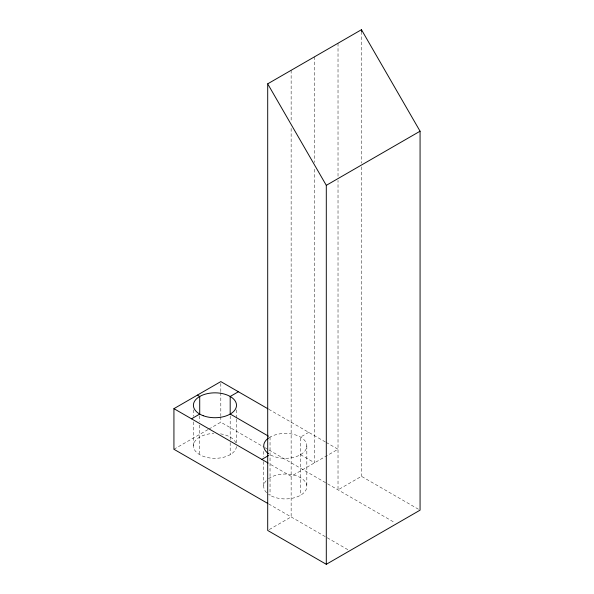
<?xml version="1.0" encoding="UTF-8"?>
<svg xmlns="http://www.w3.org/2000/svg" width="594" height="594" viewBox="0 0 594 594"><rect width="100%" height="100%" fill="white"/><g stroke="black" fill="none" stroke-linecap="round" stroke-linejoin="round"><path stroke-width="0.45" stroke-dasharray="2.97 2.23" d="M173.931 449.264L208.1 429.536M208.895 429.076L220.812 422.193L264.167 447.223M308.724 432.343L300.519 437.08L300.519 495.277M269.26 529.566L291.142 516.929L291.142 127.777M418.466 509.236L361.464 476.329L338.023 489.864L338.023 180.428M268.763 409.273L325.349 441.943M326.143 442.404L338.023 449.257L291.142 476.329L268.963 463.528M300.519 454.677L314.582 462.793L314.582 168.005M264.969 447.683L268.176 449.539M268.985 450L326.782 483.375M327.584 483.835L395.025 522.772M268.659 503.95L326.462 537.325M327.264 537.785L349.747 550.764M361.464 31.556L361.464 163.135M361.464 166.84L361.464 476.329M338.023 43.236L338.023 176.722M314.582 56.772L314.582 162.444M306.831 445.879L306.831 486.479M291.142 70.3L291.142 122.216M270.04 437.08L270.04 495.277M263.729 451.41L263.729 456.949M263.729 461.568L263.729 486.479M236.501 409.89L236.501 418.191M236.501 419.119L236.501 443.109M230.19 415.859L230.19 441.758M230.19 442.679L230.19 454.677M220.812 383.434L220.812 391.743M220.812 392.664L220.812 415.733M220.812 416.654L220.812 422.193M199.718 415.859L199.718 421.458M199.718 425.081L199.718 454.677M193.406 409.89L193.406 416.349M193.406 421.889L193.406 445.879M269.268 437.555A21.547 12.444 0 0 1 300.245 436.924A21.547 12.444 0 0 1 300.245 454.826A21.547 12.444 0 0 1 269.268 454.202M236.471 446.532A21.547 12.444 0 0 1 214.575 458.316A21.547 12.444 0 0 1 193.406 446.094A21.547 12.444 0 0 1 213.825 433.457M220.53 433.858A21.547 12.444 0 0 1 235.766 442.656M268.533 478.653A21.547 12.444 0 0 1 299.977 477.383A21.547 12.444 0 0 1 299.977 495.582A21.547 12.444 0 0 1 268.533 494.312M266.617 492.701A21.547 12.444 0 0 1 266.617 480.256"/><path stroke-width="0.89" d="M267.701 83.836L361.464 29.7L420.069 131.207L420.069 510.164L326.299 564.3L267.701 530.464L267.701 83.836L326.299 185.343L326.299 564.3M326.299 185.343L420.069 131.207M267.857 503.489L173.931 449.264L173.931 408.657L220.812 381.593L267.961 408.813M191.513 418.807L199.718 414.07L199.718 396.48L197.371 395.121M238.394 391.743L230.19 396.48L230.19 414.011L268.451 436.159M261.835 459.414L268.547 455.539M173.931 408.657L268.176 463.068M361.464 29.7L361.464 31.556M268.533 453.705A21.547 12.444 0 0 1 268.533 438.045M203.215 415.711A21.547 12.444 0 0 0 236.471 405.925A21.547 12.444 0 0 0 205.168 394.193A21.547 12.444 0 0 0 203.215 415.711"/></g></svg>
